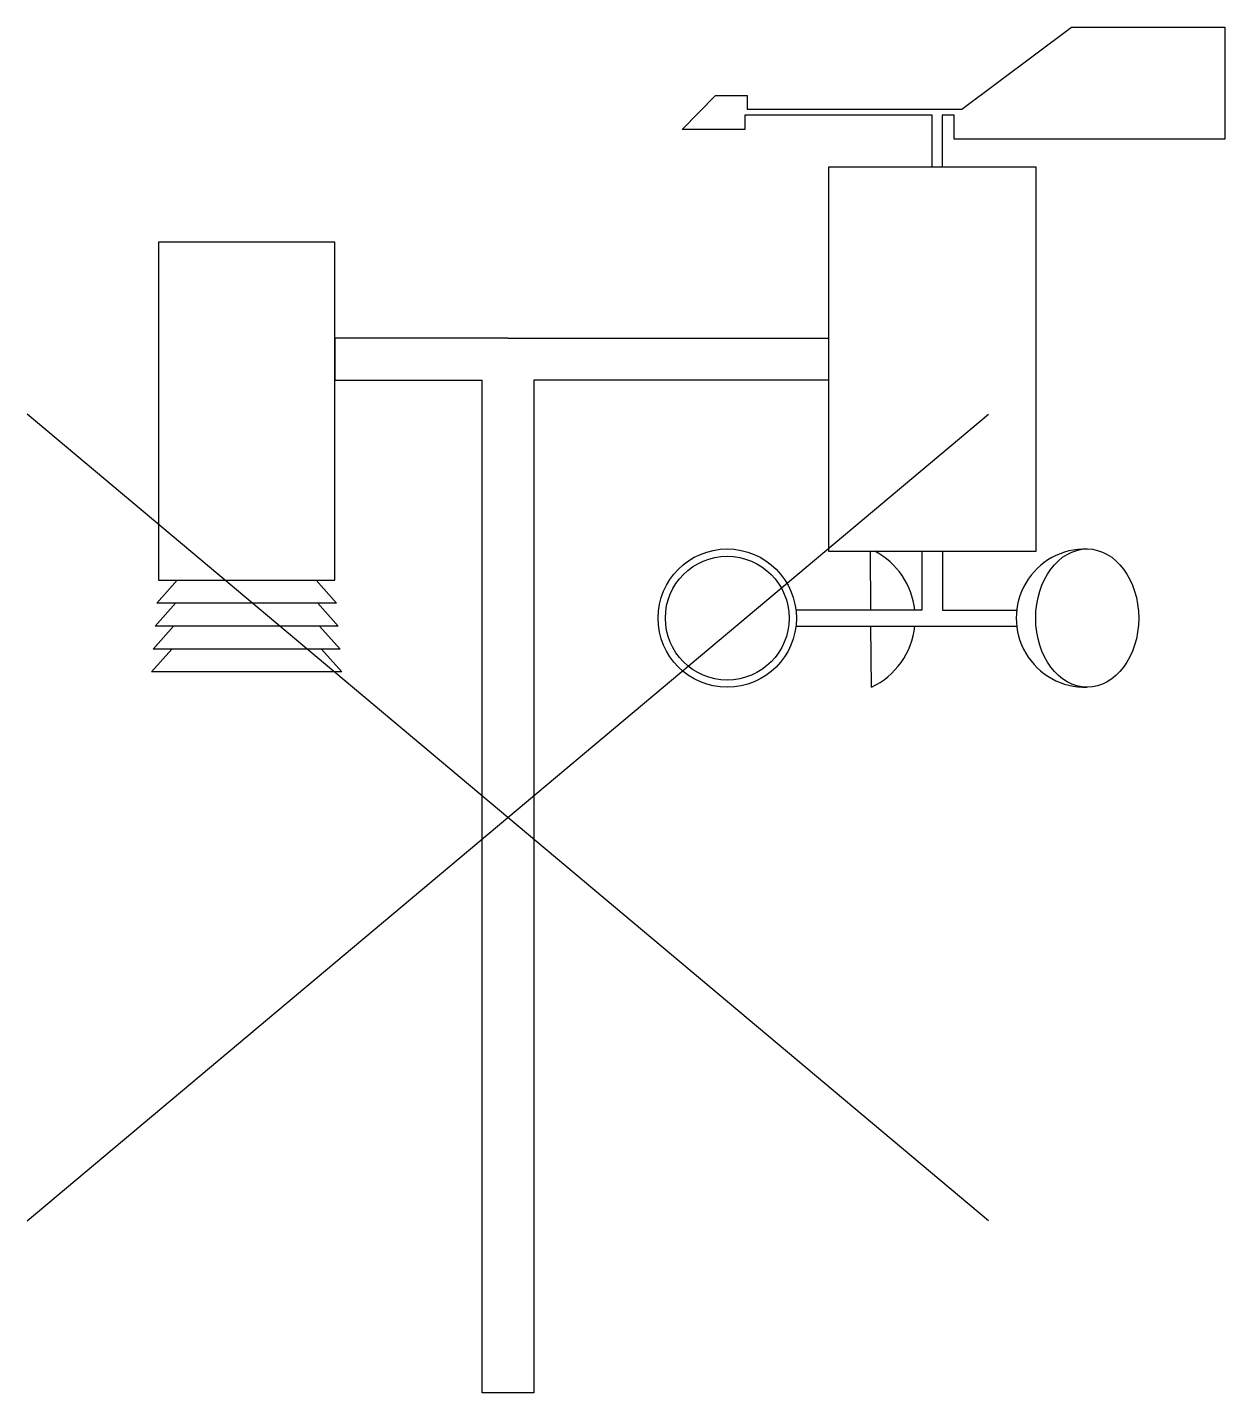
# Model space of a CAD drawing. Extents: x -2.09 to 3.12, y -2.5 to 3.43.
import ezdxf

# ---------------------------------------------------------------- set-up
doc = ezdxf.new("R2010")
doc.units = 0

msp = doc.modelspace()

# ---------------------------------------------------------------- linework, layer by layer
for p, q in [((-2.0894, -1.7532), (2.0894, 1.7532)), ((2.0894, -1.7532), (-2.0894, 1.7532)), ((1.5776, 0.9017), (1.576, 1.1577)), ((1.2518, 0.8315), (1.578, 0.8315)), ((1.5797, 0.5661), (1.578, 0.8315)), ((1.578, 0.8315), (2.2115, 0.8315))]:
    msp.add_line(p, q)
for points in [[(1.8445, 2.8267), (1.8445, 3.0526), (1.0298, 3.0526), (1.0298, 2.9909), (0.7578, 2.9909), (0.9018, 3.1377), (1.0404, 3.1377), (1.0404, 3.0783), (1.9732, 3.0783), (2.4499, 3.4345), (3.1156, 3.4345), (3.1156, 2.9486), (1.9399, 2.9486), (1.9399, 3.0526), (1.8869, 3.0526), (1.8869, 2.8267)], [(0, 2.0836), (-0.7526, 2.0836), (-0.7526, 1.9004), (-0.1118, 1.9004)], [(0, 2.0836), (1.3934, 2.0836), (1.3934, 1.9004), (0.1118, 1.9004)], [(0.1118, 1.9004), (0.1118, -2.5), (-0.1118, -2.5), (-0.1118, 1.9004)], [(1.7998, 1.1577), (1.7998, 0.9017)], [(1.8893, 1.1577), (1.8893, 0.9017), (2.2115, 0.9017)], [(-0.8337, 1.0311), (-0.7451, 0.9314), (-1.5267, 0.9314), (-1.4382, 1.0311)], [(-0.8262, 0.9314), (-0.7376, 0.8318), (-1.5342, 0.8318), (-1.4457, 0.9314)], [(1.7998, 0.9017), (1.2518, 0.9017)], [(-0.8187, 0.8318), (-0.7301, 0.7322), (-1.5417, 0.7322), (-1.4532, 0.8318)], [(-0.8112, 0.7322), (-0.7226, 0.6326), (-1.5492, 0.6326), (-1.4607, 0.7322)]]:
    msp.add_lwpolyline(points)
for points in [[(1.3934, 1.1577), (2.2957, 1.1577), (2.2957, 2.8267), (1.3934, 2.8267)], [(-0.7526, 2.5), (-1.5192, 2.5), (-1.5192, 1.0311), (-0.7526, 1.0311)]]:
    msp.add_lwpolyline(points, close=True)
for radius in [0.3005, 0.269]:
    msp.add_circle((0.9533, 0.8666), radius)
for centre, radius, start, end in [((1.4391, 0.8657), 0.331, 6.24428, 61.90517), ((2.5101, 0.8666), 0.3006, 88.51753, 271.48247), ((1.4391, 0.8657), 0.331, 295.14033, 354.05936)]:
    msp.add_arc(centre, radius, start, end)
msp.add_ellipse((2.5179, 0.8666), major_axis=(0, 0.3005), ratio=0.744681)

doc.saveas('drawing.dxf')
